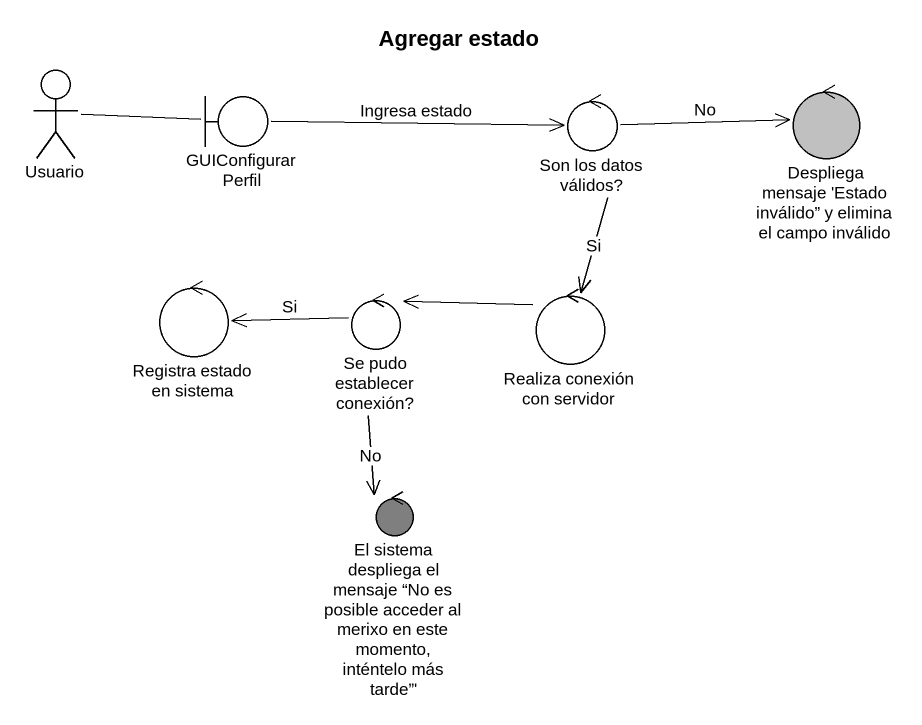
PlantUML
@startuml
title Agregar estado
actor Usuario
boundary GUIConfigurarPerfil
control "Son los datos válidos?" as Son_los_datos_válidos
control "Despliega mensaje 'Estado inválido” y elimina el campo inválido" as Despliega_mensaje_Estado #C0C0C0
control "Registra estado en sistema" as Registra_estado_en_sistema
control "Se pudo establecer conexión?" as Se_pudo_establecer_conexión
control "Realiza conexión con servidor" as Realiza_conexión_con
control "El sistema despliega el mensaje “No es posible acceder al merixo en este momento, inténtelo más tarde”'" as El_sistema_despliega_el #7F7F7F
Usuario -right- GUIConfigurarPerfil
GUIConfigurarPerfil -right-> Son_los_datos_válidos : Ingresa estado
Son_los_datos_válidos -right-> Despliega_mensaje_Estado : No
Son_los_datos_válidos --> Realiza_conexión_con : Si
Se_pudo_establecer_conexión -left-> Registra_estado_en_sistema : Si
Se_pudo_establecer_conexión --> El_sistema_despliega_el : No
Realiza_conexión_con -left-> Se_pudo_establecer_conexión
@enduml
